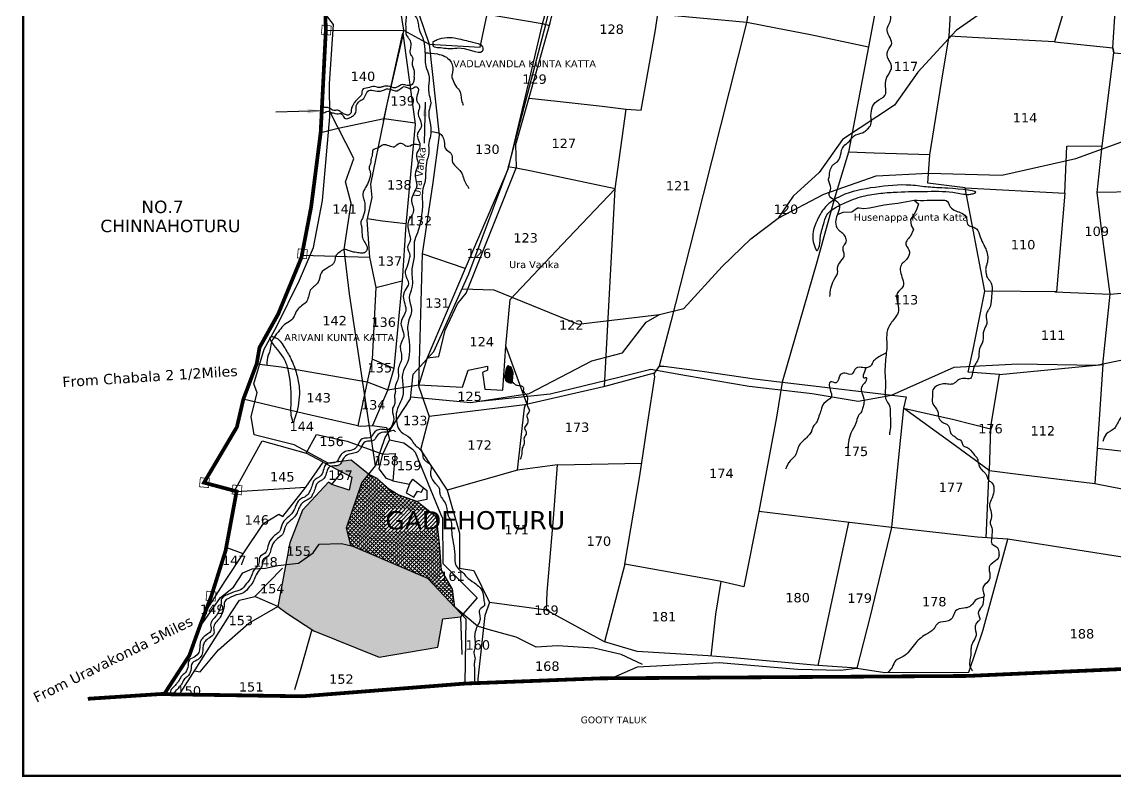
# Model space of a CAD drawing. Header units: inches. Extents: x 747198 to 751809, y 1660124 to 1664868.
# Drawn here: x 747198 to 749530, y 1660124 to 1661734 of the extents above; entities that cross this region are included whole.
import ezdxf
from ezdxf.enums import TextEntityAlignment as Align

# ---------------------------------------------------------------- set-up
doc = ezdxf.new("R2010")
doc.units = ezdxf.units.IN
doc.header["$LTSCALE"] = 15
doc.header["$MEASUREMENT"] = 0
doc.linetypes.add('ACAD_ISO02W100', pattern=[15, 12, -3])
for name, color, linetype in [('DIMENSION', 7, 'Continuous'), ('PLOT', 7, 'Continuous'), ('ROADS', 6, 'Continuous'), ('STRUCTURE', 5, 'Continuous'), ('TANKS-STREAM', 4, 'Continuous'), ('VILLAGE', 30, 'Continuous'), ('VILLAGE BOUNDRY', 5, 'Continuous'), ('VILLAGE STONES', 240, 'Continuous')]:
    doc.layers.add(name, color=color, linetype=linetype)
doc.styles.get("Standard").update_dxf_attribs({"font": 'verdana_0.ttf'})
doc.dimstyles.get("Standard").update_dxf_attribs({"dimtxt": 0.18, "dimasz": 0.18, "dimexe": 0.18, "dimexo": 0.0625, "dimgap": 0.09, "dimtad": 0, "dimtih": 1, "dimtoh": 1, "dimdec": 4, "dimzin": 0, "dimdsep": 46, "dimtxsty": 'Standard', "dimcen": 0.09, "dimadec": 0, "dimazin": 0, "dimtfac": 1, "dimtdec": 4, "dimtofl": 0, "dimtmove": 0, "dimatfit": 3, "dimfxl": 0, "dimtolj": 1, "dimtzin": 0, "dimarcsym": 0})

msp = doc.modelspace()

# ---------------------------------------------------------------- hatches: boundary and pattern name
at = {"layer": 'TANKS-STREAM'}
h = msp.add_hatch(dxfattribs=at)
h.set_pattern_fill('ANSI31', color=256, scale=2, style=0)
h.set_pattern_definition([(45, (0, 0), (-0.176776695297, 0.176776695297), [])])
h.paths.add_polyline_path([(748245, 1660987.5), (748241, 1660998.5), (748234.5, 1661001.5), (748232, 1660995.5), (748228.5, 1660976), (748230, 1660970), (748233, 1660966.5), (748237, 1660964.5), (748243, 1660964), (748244.5, 1660975)])
at = {"layer": 'VILLAGE', "linetype": 'Continuous'}
h = msp.add_hatch(dxfattribs=at)
h.set_pattern_fill('SACNCR', color=256, scale=64.0192357, angle=1.53031993, style=0)
edge = h.paths.add_edge_path()
edge.add_line((747923.2, 1660751.4), (747937.7, 1660769.6))
edge.add_line((747937.7, 1660769.6), (747900.5, 1660799.8))
edge.add_line((747900.5, 1660799.8), (747880.3, 1660797))
edge.add_spline(control_points=[(747880.3, 1660797), (747879, 1660794.1), (747875, 1660785.9), (747863.1, 1660787.9), (747857.5, 1660786.7)], knot_values=[1043.791677, 1043.791677, 1043.791677, 1043.791677, 1053.099124, 1070.799088, 1070.799088, 1070.799088, 1070.799088], degree=3, periodic=0)
edge.add_line((747857.5, 1660786.7), (747902.1, 1660763.2))
edge.add_line((747902.1, 1660763.2), (747895.8, 1660735.8))
edge.add_line((747895.8, 1660735.8), (747859.1, 1660747.5))
edge.add_line((747859.1, 1660747.5), (747852, 1660752.6))
edge.add_line((747852, 1660752.6), (747796.3, 1660693.4))
edge.add_line((747796.3, 1660693.4), (747769.7, 1660623.2))
edge.add_line((747769.7, 1660623.2), (747760.9, 1660577))
edge.add_line((747760.9, 1660577), (747775.2, 1660578.4))
edge.add_line((747775.2, 1660578.4), (747787.7, 1660580.2))
edge.add_line((747787.7, 1660580.2), (747819.4, 1660602.1))
edge.add_line((747819.4, 1660602.1), (747831.9, 1660620.4))
edge.add_line((747831.9, 1660620.4), (747880, 1660621.9))
edge.add_line((747880, 1660621.9), (747903.9, 1660616.2))
edge.add_line((747903.9, 1660616.2), (747900, 1660617.9))
edge.add_line((747900, 1660617.9), (747890.3, 1660655.2))
edge.add_line((747890.3, 1660655.2), (747923.2, 1660751.4))
h.paths.add_polyline_path([(747963.1, 1660641.1), (748368.4, 1660641.1), (748368.4, 1660702), (747963.1, 1660702)], flags=9)
h.paths.add_polyline_path([(747846.1, 1660752.2), (747908.9, 1660752.2), (747908.9, 1660782.9), (747846.1, 1660782.9)], flags=25)
h.paths.add_polyline_path([(747757.1, 1660590.2), (747819.9, 1660590.2), (747819.9, 1660620.9), (747757.1, 1660620.9)], flags=9)
h = msp.add_hatch(dxfattribs=at)
h.set_pattern_fill('SACNCR', color=256, scale=64.0192357, angle=1.53031993, style=0)
h.paths.add_polyline_path([(747982.1, 1660737), (747955.9, 1660760.8), (747937.7, 1660769.6), (747923.2, 1660751.4), (747890.3, 1660655.2), (747900, 1660617.9), (748064.2, 1660547.2), (748121.7, 1660486.2), (748116.3, 1660524.5), (748093, 1660565.2), (748089.1, 1660621.1), (748082.1, 1660678.2), (748040.7, 1660711.4), (748000.9, 1660725.7)])
h.paths.add_polyline_path([(747963.1, 1660641.1), (748368.4, 1660641.1), (748368.4, 1660702), (747963.1, 1660702)], flags=9)
h.paths.add_polyline_path([(748085.1, 1660536.6), (748147.9, 1660536.6), (748147.9, 1660567.8), (748085.1, 1660567.8)], flags=9)
h = msp.add_hatch(dxfattribs=at)
h.set_pattern_fill('SACNCR', color=256, scale=64.0192357, angle=1.53031993, style=0)
h.paths.add_polyline_path([(747903.9, 1660616.2), (747880, 1660621.9), (747831.9, 1660620.4), (747819.4, 1660602.1), (747787.7, 1660580.2), (747775.2, 1660578.4), (747760.9, 1660577), (747743.9, 1660488), (747763, 1660473.3), (747820.8, 1660435.5), (747960.4, 1660379.5), (748085.6, 1660401.2), (748095.8, 1660461.1), (748133.4, 1660465.6), (748137.1, 1660469.8), (748064.2, 1660547.2)])
h.paths.add_polyline_path([(747963.1, 1660641.1), (748368.4, 1660641.1), (748368.4, 1660702), (747963.1, 1660702)], flags=9)
h.paths.add_polyline_path([(747700.6, 1660510.2), (747763.4, 1660510.2), (747763.4, 1660540.9), (747700.6, 1660540.9)], flags=9)

# ---------------------------------------------------------------- linework, layer by layer
at = {"layer": 'PLOT'}
for points in [[(748062.4, 1661018.2), (748087.7, 1661020.9), (748100.8, 1661076.8), (748127.4, 1661133.2), (748145.6, 1661155.6), (748206.7, 1661308.8), (748253, 1661424.8), (748251.9, 1661472.7), (748280.3, 1661573.4), (748325.2, 1661732.3), (748358.3, 1661869.6), (748368.9, 1662047.7), (748415.9, 1662158.7), (748453.6, 1662279.6), (748505.1, 1662442.1), (748603.2, 1662576.1), (748686, 1662690.5)], [(748136.1, 1662609.2), (748129.9, 1662541.9), (748126.5, 1662491), (748115.6, 1662472.3), (748082.6, 1662413.9), (748069.2, 1662315.5), (748067.8, 1662303.8), (748066.7, 1662295.4), (748086.1, 1662243.8), (748105.7, 1662124.1), (748115.7, 1662037.3), (748095.6, 1661932.2), (748065.9, 1661914.8), (748025.3, 1661914.8), (747988.7, 1661863.4), (748011.9, 1661716.8), (748009.7, 1661703.2), (747976.8, 1661558.9), (747969.6, 1661523.6)], [(748460, 1662351.1), (748429.7, 1662255.8), (748387, 1662134.1), (748349.8, 1662033), (748345.3, 1661866.8), (748307, 1661726.9), (748277.8, 1661602.5), (748234.9, 1661419.3), (748143.5, 1661208.6), (748062.4, 1661018.2), (748044, 1660958.6)], [(750229.1, 1662199.5), (750208, 1662044), (750196.2, 1661950.7), (750164.3, 1661702.2), (750126, 1661494.4), (750096.5, 1661315.3), (750004.3, 1661326.5), (749852.8, 1661384), (749741.6, 1661374.7), (749492.1, 1661370.7), (749502.3, 1661470), (749527.4, 1661668.2), (749525.5, 1661679.3), (749531.1, 1661767.8), (749545.1, 1661945.4)], [(748804.2, 1662106.3), (748788, 1662005.7), (748778, 1661943.4), (748760.2, 1661832.7), (748744.1, 1661732.5), (748632.8, 1661293), (748582.6, 1661094.7), (748557.2, 1661000.3), (748546.8, 1660985.1), (748439, 1660956), (748270.6, 1660917.5), (748066.8, 1660893.2)], [(749264.3, 1660866.9), (749283.9, 1660982.3), (749216.7, 1660987.1), (749227.6, 1661035.6), (749252.6, 1661160.1), (749210.2, 1661380.6), (749130.8, 1661390.7), (749135.1, 1661451.1), (749163.5, 1661627.5), (749175.9, 1661703.8), (749182.9, 1661812.4), (749194, 1661876.9), (749214.4, 1661970.2), (749372.5, 1661960.1), (749459.8, 1661963.3), (749517.7, 1661961.5), (749545.1, 1661945.4)], [(749459.7, 1661963.3), (749452.4, 1661863.9), (749400.8, 1661692.1), (749238.7, 1661700.2), (749175.9, 1661703.8)], [(749400.8, 1661692.1), (749525.5, 1661679.3), (749527.4, 1661668.2), (749645.7, 1661658.2), (749767.7, 1661650.1), (749786.9, 1661648.8), (749788.2, 1661719.8), (749796.9, 1661946.1)], [(748275.6, 1660918.7), (748230.7, 1661042.9), (748239.3, 1661142.5), (748300.9, 1661207.3), (748364.4, 1661274.1), (748463.3, 1661378.4), (748487.1, 1661548.4), (748519.2, 1661545.8), (748548.7, 1661713.1), (748554.5, 1661750.7), (748569.6, 1661848.9), (748358.3, 1661869.6)], [(748033.3, 1661785.9), (748066.5, 1661686.9), (748088.2, 1661493.1), (748074.9, 1661392.1), (748051.6, 1661239.7), (748044, 1660958.6), (748066.8, 1660893.2), (748048, 1660821.9), (748105.4, 1660735.5), (748131.7, 1660644.4), (748131.7, 1660569.6), (748161.8, 1660564.8), (748195.8, 1660496.1), (748185.4, 1660468.5), (748170.8, 1660333.6), (748169.6, 1660322.2)], [(747846.3, 1661716.1), (748011.9, 1661716.8), (748066.5, 1661686.9), (748175.5, 1661680.2), (748190.2, 1661750.5), (748308.1, 1661730.7), (748323.6, 1661726.4)], [(748551.6, 1661751.4), (748636.7, 1661743.5), (748744.3, 1661734.1), (748806.7, 1661721.9), (748880.1, 1661707.5), (749004.4, 1661681.5)], [(747969.6, 1661523.6), (748010.8, 1661710), (748036.8, 1661516.5), (748016.9, 1661301.6), (748009, 1661182.5), (747991.5, 1660995.2), (747978, 1660948.4), (747945.7, 1660874), (747976, 1660869.1), (747982.3, 1660843.4), (748012.7, 1660836.7), (748030.9, 1660822.9), (748036.8, 1660816.6), (748091, 1660685.1), (748095.4, 1660676.2), (748095.7, 1660579.4), (748169.3, 1660506.2), (748133.4, 1660465.6), (748136.6, 1660385.3)], [(749492.3, 1660825.4), (749672.2, 1660804.6), (749951.9, 1660773.2), (749980.7, 1660886.7), (750087.8, 1660950.5), (750093.7, 1661203.4), (750096.5, 1661315.3), (750240.6, 1661332.8), (750263.5, 1661513), (750289.2, 1661729)], [(749519.5, 1661154), (749721.1, 1661172.5), (749810.7, 1661180), (749825.7, 1661265.7), (749850.2, 1661383.8), (749882.5, 1661486.9), (749890, 1661515.9), (749897.4, 1661603.6), (749898.8, 1661649.2)], [(748279.9, 1661571.7), (748340.1, 1661565.2), (748435.7, 1661554.8), (748487.1, 1661548.4)], [(747835.3, 1661498.4), (747872.7, 1661507.7), (747970.7, 1661528.6), (748036.4, 1661519)], [(747969.6, 1661523.6), (747941.5, 1661388.4), (747944.3, 1661360.2), (747933.6, 1661311.7), (747939.5, 1661232.7), (747953.2, 1661167.9), (747945, 1661015.2), (747934.2, 1660966.5), (747914.6, 1660872.6), (747920.5, 1660871.9), (747945.7, 1660874)], [(749135.1, 1661451.1), (749015.9, 1661454.3), (748961.3, 1661456.7)], [(749210.2, 1661380.6), (749422.9, 1661369.4), (749427.2, 1661469.3), (749502.3, 1661470)], [(748441.1, 1660956.6), (748452.9, 1661180.9), (748463.3, 1661378.4), (748285.1, 1661416.3), (748252.1, 1661422.6), (748234.4, 1661425.6)], [(749422.9, 1661369.4), (749405, 1661158.6), (749252.6, 1661160.1)], [(749401.7, 1661158.7), (749519.5, 1661154), (749501.4, 1661293.4), (749492.1, 1661370.7)], [(748017.1, 1661304), (747967.4, 1661309.4), (747934.2, 1661314.2)], [(747795.2, 1661236.9), (747939.5, 1661232.7)], [(748143.5, 1661208.6), (748051.6, 1661239.7)], [(747953.2, 1661167.9), (748009, 1661182.5)], [(749504.4, 1661003.9), (749519.5, 1661154)], [(747698.8, 1661005.4), (747751.1, 1660999.1), (747934.2, 1660966.5), (747978.3, 1660949.7), (748044.1, 1660960.3), (748137.6, 1660955.5), (748150.1, 1660991.8), (748191, 1661000.5), (748191, 1660991.8), (748180.3, 1660986.6), (748185.3, 1660951.1), (748224.3, 1660948.7), (748230.7, 1661042.9)], [(747991.5, 1660995.2), (747945, 1661015.2)], [(748557.2, 1661000.3), (748567.8, 1661000.3), (748649.2, 1660989.4), (748761, 1660972.9), (748819.7, 1660966.1), (748923, 1660954), (748995.2, 1660945.6), (749084.4, 1660934.6), (749079, 1660910.6), (749069.4, 1660820.1), (749053.1, 1660656.2), (748957.7, 1660667.4), (748770.2, 1660690.4)], [(749283.9, 1660982.3), (749504.4, 1661003.9), (749487.1, 1660749.8)], [(747914.6, 1660872.6), (747798.9, 1660898.9), (747670.3, 1660929.6)], [(748255.3, 1660778.5), (748270.5, 1660911.6), (748272.2, 1660917.9)], [(749254.9, 1660634.1), (749261.9, 1660777.4), (749189.5, 1660830.2), (749079, 1660910.6), (749186.2, 1660886.5), (749264.3, 1660866.9), (749261.9, 1660777.4), (749328.9, 1660769.2), (749487.1, 1660749.8), (749639.9, 1660720.3), (749820.3, 1660689.9), (749792.4, 1660570.1), (749701.2, 1660565.6), (749600, 1660584.3), (749301.7, 1660631)], [(747651.1, 1660734.5), (747710.2, 1660840.9), (747804.6, 1660814.5), (747826.2, 1660854.6), (747891.5, 1660840.5), (747967.7, 1660812.8), (747982.3, 1660843.4)], [(747656, 1660733.2), (747804, 1660742.5), (747840.8, 1660795.4), (747804.6, 1660814.5)], [(747967.7, 1660812.8), (747994.4, 1660813.8), (747989.4, 1660755.9), (747975.7, 1660760.9), (747960.1, 1660781.3), (747967.7, 1660812.8)], [(747840.8, 1660795.4), (747902.1, 1660763.2), (747895.8, 1660735.8), (747859.1, 1660747.5), (747880.6, 1660774.5)], [(748317, 1660479.9), (748318.4, 1660518.5), (748332.1, 1660675.6), (748340.8, 1660790), (748255.3, 1660778.5), (748105.4, 1660735.5)], [(748340.8, 1660790), (748520.2, 1660793.1)], [(747859.1, 1660747.5), (747852, 1660752.6), (747796.3, 1660693.4), (747769.7, 1660623.2), (747743.9, 1660488), (747694.6, 1660509.3), (747754.2, 1660569.2)], [(747989.4, 1660755.9), (748024.8, 1660748.8), (748032.1, 1660759.5), (748061.7, 1660735.2), (748061.6, 1660715.7), (748040.7, 1660711.4)], [(747588.7, 1660475.1), (747632.5, 1660542.9), (747669.8, 1660599.9), (747713.3, 1660664.8), (747746.1, 1660684.7), (747754.4, 1660679.9), (747804, 1660742.5)], [(748024.8, 1660748.8), (748018, 1660730.4), (748033.8, 1660721), (748041.7, 1660733.9), (748050.5, 1660731.3), (748054.8, 1660740.8)], [(748961.7, 1660666.9), (748895.7, 1660362.2), (748715.3, 1660378.3), (748662.2, 1660382.2), (748510.9, 1660391.5), (748441.2, 1660412.3), (748317, 1660479.9), (748195.8, 1660496.1)], [(749053.1, 1660656.2), (749007.8, 1660467.4), (748978.9, 1660356), (748895.7, 1660362.2)], [(748978.9, 1660356), (749038.7, 1660347.3), (749218.1, 1660348), (749248.1, 1660435.8), (749301.7, 1660631), (749236.2, 1660635.3), (749053.1, 1660656.2)], [(747669.8, 1660599.9), (747633.6, 1660613.2)], [(748484.4, 1660577.8), (748441.2, 1660412.3)], [(748688.9, 1660541.3), (748677.7, 1660471.3), (748667.9, 1660381.8)], [(747536, 1660303.8), (747567.6, 1660352.8), (747644.4, 1660474.4), (747661.8, 1660500.9), (747694.6, 1660509.3)], [(747566, 1660350.4), (747578.2, 1660348.3), (747617.6, 1660395.5), (747682, 1660452.2), (747743.9, 1660488), (747763, 1660473.3), (747820.8, 1660435.5), (747960.4, 1660379.5), (748085.6, 1660401.2), (748095.8, 1660461.1), (748133.4, 1660465.6)], [(747816.4, 1660438.4), (747793.3, 1660355.8), (747779.7, 1660310.3)]]:
    msp.add_lwpolyline(points, dxfattribs=at)
at = {"layer": 'PLOT', "color": 0}
msp.add_lwpolyline([(748983.2, 1662040.3), (749050.9, 1661987), (749041.1, 1661905.3), (749031.8, 1661828.9), (749004.4, 1661681.5), (748961.3, 1661456.7), (748932.6, 1661360.3), (748893.9, 1661221.9), (748819.7, 1660966.1), (748807.6, 1660891.7), (748770.2, 1660690.4), (748737.8, 1660529.4), (748685.9, 1660542), (748484.4, 1660577.8), (748516.2, 1660766.5), (748533.5, 1660880.9), (748548.3, 1660977.1), (748546.8, 1660985.1)], dxfattribs=at)
at = {"layer": 'ROADS'}
for points in [[(750324.6, 1662801.4), (750283.2, 1662758.1), (750238.5, 1662712.6), (750178.9, 1662641.1), (750149.8, 1662597.7), (750125.2, 1662571.2), (750054.9, 1662518.3), (750030.4, 1662488.4), (750018.9, 1662472.9), (749980.5, 1662438), (749929, 1662406), (749914.3, 1662357.9), (749868.5, 1662276.9), (749785.4, 1662172.8), (749742.1, 1662142.6), (749589, 1662016.4), (749395.1, 1661859.1), (749191.1, 1661715.8), (749109.4, 1661627.4), (749059.5, 1661556.6), (748948.6, 1661483.4), (748898.6, 1661413.3), (748843.3, 1661362.8), (748811.2, 1661315.6)], [(748143.8, 1660323.4), (748145.8, 1660460.6), (748064.2, 1660547.2), (747900, 1660617.9), (747890.3, 1660655.2), (747923.2, 1660751.4), (747952.2, 1660787.8), (747972.9, 1660848.1), (748026.9, 1660930.3), (748032.4, 1660983.3), (748076.7, 1661031.2), (748151.4, 1661197.2), (748234.9, 1661419.3), (748315.8, 1661728.6), (748350, 1661866.6), (748359.8, 1662018.9), (748381.3, 1662101.5), (748410.3, 1662172.2), (748447.8, 1662292.5), (748497.5, 1662446.6), (748522.2, 1662486.9), (748638.1, 1662646.5)], [(748521.7, 1660363.8), (748476.5, 1660385.4), (748418.1, 1660398.7), (748340.8, 1660403.7), (748294.8, 1660401.2), (748252.6, 1660422.1), (748192.7, 1660438.4), (748169.6, 1660446), (748121.7, 1660486.2), (748116.3, 1660524.5), (748093, 1660565.2), (748089.1, 1660621.1), (748082.1, 1660678.2), (748040.7, 1660711.4), (748000.9, 1660725.7), (747982.1, 1660737), (747955.9, 1660760.8), (747937.7, 1660769.6), (747900.5, 1660799.8), (747851.5, 1660793), (747778.4, 1660832.7), (747693.3, 1660854), (747686.8, 1660893), (747699.7, 1660943.2), (747692.8, 1660962.5), (747714.5, 1661036.2), (747741.3, 1661083.9), (747789.8, 1661183.8), (747820.1, 1661253.3), (747839.4, 1661353.2), (747854.7, 1661532.2), (747854.2, 1661602.4), (747862.7, 1661728.5), (747845.3, 1661750.6)], [(747952.2, 1660787.8), (747929, 1660941.9), (747897, 1661154.5), (747885.2, 1661248.7), (747900.3, 1661347.7), (747888, 1661393.5), (747905.9, 1661442.7), (747854.7, 1661543.1)], [(748027.4, 1660935), (748155.7, 1660922.7), (748280.1, 1660942.1), (748413.8, 1661011.3), (748479.6, 1661028.4), (748530.1, 1661094.2), (748558.1, 1661110.4), (748609.9, 1661123.5), (748692.1, 1661213), (748753, 1661271.5), (748811.2, 1661315.6), (748908.8, 1661366.8), (749020.6, 1661406), (749132.3, 1661411.7), (749288.7, 1661407.8), (749446.5, 1661442.9), (749558.2, 1661483.4)], [(748136.9, 1661165), (748204.8, 1661162.9), (748384.4, 1661089.9), (748558.1, 1661110.4)], [(748167.7, 1660924.6), (748324.8, 1660941.1), (748471.7, 1660976.9), (748539.8, 1660993.5), (748615.9, 1660980.4), (748749.4, 1660957.3), (748884.1, 1660941.6), (748982, 1660925.8), (749053.5, 1660938.4), (749186.9, 1660998.1), (749322.6, 1661005.1), (749490.7, 1661002.5), (749597.2, 1661024.4), (749695.2, 1661034.7), (749782.1, 1661034), (749844.7, 1661045.9), (750013.7, 1661100.3), (750123.4, 1661093.5), (750194.4, 1661103.8), (750261.8, 1661113.6), (750440.7, 1661103.6), (750551.8, 1661098.8), (750634, 1661121.3)], [(747576.5, 1660443), (747593.7, 1660467.3), (747621.8, 1660507.2), (747649.2, 1660529.2), (747669.3, 1660559.8), (747689.5, 1660567.7), (747717.8, 1660569.2), (747744, 1660575.3), (747775.2, 1660578.4), (747787.7, 1660580.2), (747819.4, 1660602.1), (747831.9, 1660620.4), (747880, 1660621.9), (747903.9, 1660616.2)], [(748455.6, 1660334.7), (748511.6, 1660359.3), (748685.4, 1660368.2), (748853.4, 1660354.3), (748944.6, 1660351.8), (748978.9, 1660356)]]:
    msp.add_lwpolyline(points, dxfattribs=at)
at = {"layer": 'STRUCTURE', "color": 5, "const_width": 5.06}
msp.add_lwpolyline([(747200.3, 1664314.6), (751806.4, 1664314.6), (751806.4, 1660126.4), (747200.3, 1660126.4)], close=True, dxfattribs=at)
at = {"layer": 'TANKS-STREAM'}
for points in [[(748938.2, 1661323.4), (748950.4, 1661328.8), (748968.2, 1661329.4), (748980.4, 1661337.5), (748984.1, 1661337.5), (748994.2, 1661336.2), (749006.4, 1661337.5), (749037.7, 1661344.3), (749053.6, 1661346.6), (749066.8, 1661348), (749086, 1661351.4), (749101.2, 1661354), (749110.6, 1661346.3), (749106.6, 1661333.5), (749101.2, 1661324.4), (749093.4, 1661312.9), (749095.1, 1661300.5), (749100.2, 1661291.7), (749093.4, 1661277.6)], [(748228.5, 1660976), (748232, 1660995.5), (748234.5, 1661001.5), (748241, 1660998.5), (748245, 1660987.5), (748244.5, 1660975), (748243, 1660964), (748237, 1660964.5), (748233, 1660966.5), (748230, 1660970), (748228.5, 1660976)]]:
    msp.add_lwpolyline(points, dxfattribs=at)
for points in [[(748921.5, 1661148.7), (748930.3, 1661183.8), (748938.5, 1661202.3), (748937.8, 1661209.1), (748952.3, 1661238.4), (748950.1, 1661246.6), (748951.4, 1661257.2), (748956.6, 1661265.4), (748956.6, 1661270.8), (748951.9, 1661280.3), (748945.8, 1661285.9), (748942.1, 1661288.7), (748937.4, 1661294.5), (748934.9, 1661311.6), (748939.4, 1661326.6), (748942.8, 1661342.6), (748931, 1661354.7), (748920.2, 1661365), (748924, 1661379.9), (748919, 1661396.6), (748920.6, 1661405.9), (748922, 1661417.7), (748927.6, 1661428.5), (748932.9, 1661433), (748939, 1661437.6), (748944.4, 1661450), (748951.2, 1661469.4), (748963, 1661479.6), (748974.1, 1661492), (748984.5, 1661495.9), (748997.4, 1661501.5), (749001.5, 1661505.4), (749009.4, 1661515.8), (749009.6, 1661529.3), (749021.4, 1661564.8), (749039.3, 1661577.3), (749040.7, 1661596.5), (749041.6, 1661611.4), (749051.3, 1661630.4), (749053.4, 1661639.4), (749044.5, 1661658.8), (749047.5, 1661676.9), (749053.1, 1661685.1), (749044.1, 1661716.3), (749051.6, 1661740.9), (749045.7, 1661768.5), (749052.7, 1661791.8), (749056.3, 1661801.1), (749055.2, 1661829.8), (749058.1, 1661843.3), (749067, 1661861.9), (749065.2, 1661874.6), (749060, 1661893.3), (749065.9, 1661911.6), (749062.2, 1661922), (749056.8, 1661937.8), (749057, 1661944.6), (749064.3, 1661951.8), (749062.5, 1661969.7), (749046.6, 1661983.5), (749037.5, 1662003.1), (749035.3, 1662015.1), (749025.3, 1662028.2), (749021.2, 1662034.3), (749011.5, 1662042), (748990.2, 1662056.1), (748974.8, 1662063.5), (748963, 1662067.8), (748935.3, 1662082.5), (748932.8, 1662097), (748939.8, 1662100.4), (748944.4, 1662102.9), (748946.6, 1662106.7), (748950.7, 1662112.4), (748953.2, 1662116), (748960.4, 1662118.2), (748968.8, 1662118), (748977.2, 1662123.2), (748983.5, 1662130.2), (748984, 1662137.2), (748978.8, 1662148.1), (748967.7, 1662169.5), (748960.7, 1662178.3), (748954.3, 1662184.7), (748949.6, 1662190.5), (748945.7, 1662203.9), (748941.4, 1662211.6), (748935.3, 1662217.9), (748918.3, 1662218.6), (748908.6, 1662221.7), (748897.2, 1662226.5), (748903.8, 1662238.7), (748905.2, 1662242.7), (748902.5, 1662252.7), (748897.2, 1662263.1), (748893.2, 1662268.3), (748888.4, 1662276), (748883.7, 1662285), (748878.7, 1662289.8), (748868, 1662302), (748866.7, 1662318.5), (748862.8, 1662349.4), (748859.6, 1662369.2), (748850.8, 1662381.3), (748847.4, 1662400.8), (748839.7, 1662433.6), (748839.7, 1662455), (748836.1, 1662470.9), (748828.6, 1662477.4), (748825.4, 1662491.7), (748820.7, 1662514.4), (748810.9, 1662532.3), (748794.2, 1662543.2), (748773.8, 1662553.3), (748773.2, 1662573.9), (748784.2, 1662588.5), (748789.2, 1662608), (748791.2, 1662624.5), (748790.3, 1662644), (748784.7, 1662651), (748768.3, 1662682.2), (748753.4, 1662701.6), (748728.5, 1662703), (748706.5, 1662693.3), (748671.5, 1662719.1), (748656.8, 1662744.2), (748650.6, 1662754.6), (748642.9, 1662773.9), (748636.8, 1662789), (748613.5, 1662832.9), (748588.8, 1662844.8), (748560, 1662853.9), (748544.3, 1662856.9), (748495.6, 1662867.5), (748469.6, 1662879.1), (748451.5, 1662898.7), (748436.4, 1662911.7), (748430, 1662941), (748420.5, 1662961.5), (748424.6, 1662984.3), (748428.7, 1663012.2), (748433.7, 1663023.6), (748435.5, 1663034.1), (748433.7, 1663048.2), (748430.5, 1663069.1), (748430.5, 1663087.8), (748414.1, 1663091.9), (748405, 1663096.5), (748398.1, 1663098.7), (748388.1, 1663105.6), (748380.8, 1663115.1), (748364.4, 1663124.2), (748348.3, 1663130.8), (748336, 1663141.8), (748330.1, 1663158.6), (748312.3, 1663175), (748300.9, 1663184.6), (748290.4, 1663209.6), (748283.6, 1663220.5), (748278.1, 1663251.3), (748272.2, 1663275.4), (748271.3, 1663290.9), (748265.8, 1663301.8), (748262.2, 1663306.8), (748257.2, 1663319.1), (748252.2, 1663335.5), (748244.9, 1663342.8), (748235.7, 1663363.7), (748244.9, 1663388.1), (748244.4, 1663400.9), (748237.1, 1663413.6), (748232.1, 1663436.8), (748228.9, 1663451), (748218.9, 1663462.3), (748209.8, 1663484.6), (748202, 1663503.3), (748172.4, 1663521.1), (748148.1, 1663558.8), (748144.6, 1663581.9), (748146.2, 1663593), (748146.2, 1663600.7), (748137.1, 1663613.4), (748129.8, 1663623.9), (748122.5, 1663630.3), (748116.6, 1663632.6), (748109.8, 1663638.9), (748106.1, 1663641.2), (748095.2, 1663641.2), (748090.2, 1663643), (748086.5, 1663644.4), (748078.3, 1663643), (748069.8, 1663640.6)], [(748269.6, 1662887.6), (748265.6, 1662884.3), (748253.6, 1662883), (748247.1, 1662879.2), (748229.6, 1662873.6), (748209.3, 1662846.9), (748208.7, 1662840.6), (748205.8, 1662826.9), (748210.4, 1662807.4), (748220.8, 1662796.7), (748226.8, 1662776.6), (748244.3, 1662765.7), (748257.5, 1662755.1), (748265.5, 1662743.1), (748264.1, 1662733.2), (748257.5, 1662722.6), (748255.6, 1662710.9), (748247.6, 1662686.9), (748239.6, 1662678.5), (748230.4, 1662663.5), (748225.3, 1662656.7), (748197.9, 1662637), (748185.1, 1662600.5), (748190.6, 1662581.2), (748173.4, 1662552.4), (748177.1, 1662534.1), (748169.7, 1662512), (748159.5, 1662498.2), (748159.9, 1662483.6), (748162.2, 1662472.8), (748152.9, 1662465.7), (748143.4, 1662454), (748133.6, 1662435.8), (748133.6, 1662424.5), (748125.9, 1662407.4), (748117.1, 1662393.9), (748113.5, 1662380.8), (748113.5, 1662364.7), (748109.1, 1662350.1), (748112, 1662334.1), (748114.9, 1662321.7), (748114.9, 1662300.1), (748113.1, 1662281.6), (748114.9, 1662274.3), (748118.9, 1662258.3), (748119.3, 1662246.6), (748120, 1662234.5), (748117.8, 1662228.7), (748120.4, 1662208.3), (748121.1, 1662202.4), (748120, 1662192.2), (748120, 1662187.1), (748126.6, 1662157.7), (748126.6, 1662147.5), (748126.6, 1662139.8), (748128.1, 1662130.7), (748129.2, 1662116.4), (748129.5, 1662107.7), (748129.5, 1662096.7), (748127, 1662086.2), (748130.6, 1662062.5), (748131.7, 1662055.2), (748132.8, 1662048.6), (748131.7, 1662039.1), (748135, 1662013), (748137.2, 1662005.7), (748135.4, 1661994.7), (748134.7, 1661987.1), (748135.8, 1661974.3), (748133.2, 1661950.6), (748128.5, 1661947.3), (748127, 1661932.7), (748121.5, 1661919.6), (748111.2, 1661912.4), (748090.4, 1661908.7), (748074.7, 1661902.5), (748060.2, 1661890.2), (748041.4, 1661886.5), (748028.3, 1661876.6), (748019.9, 1661864.2), (748017.7, 1661853.7), (748021.7, 1661826.5), (748018.1, 1661807.5), (748025, 1661790), (748025.7, 1661784.9), (748024.3, 1661764.8), (748039.6, 1661743.3), (748045.5, 1661718.5), (748053.1, 1661700), (748057.2, 1661675.6), (748058.6, 1661656.3), (748059.4, 1661639.8), (748066.3, 1661620.6), (748066.3, 1661604.6), (748065.2, 1661591.1), (748067, 1661578), (748070, 1661561.5), (748066.3, 1661543.7), (748069.6, 1661514.5), (748069.6, 1661491.1), (748065.9, 1661475.9), (748065.9, 1661455.5), (748060.8, 1661432.9), (748057.2, 1661391.7), (748054.6, 1661383), (748052, 1661364.7), (748052.4, 1661346.9), (748049.5, 1661314.8), (748043.6, 1661289.6), (748035.9, 1661269.3), (748034.5, 1661232.4), (748029.7, 1661204), (748030.1, 1661167.8), (748024.3, 1661146.3), (748029, 1661120.6), (748021.7, 1661091.7), (748023.5, 1661058.5), (748019.5, 1661006.4), (748010.3, 1660985.3), (748011.2, 1660955), (748008.1, 1660928.7), (747999, 1660909.8), (747996.5, 1660887.5), (748007.1, 1660859.9), (748025.7, 1660847.5), (748028.6, 1660843.5), (748035.2, 1660833.7), (748043.6, 1660826.4), (748052.2, 1660815.6), (748054.2, 1660803.8), (748071.3, 1660786.8), (748069.6, 1660775.9), (748070.3, 1660766), (748079.8, 1660750.3), (748084.5, 1660745.2), (748087.8, 1660740.1), (748089.3, 1660729.9), (748090.7, 1660724.4), (748097, 1660714.6), (748103.2, 1660702.2), (748107.6, 1660680.7), (748113.1, 1660670.5), (748114.2, 1660658.1), (748115.3, 1660641.6), (748121.8, 1660592.4), (748122.9, 1660577.4), (748143, 1660555.2), (748145.9, 1660551.5), (748163.5, 1660538), (748174.8, 1660528.2), (748182.3, 1660513), (748183.6, 1660500.2), (748184.7, 1660489.9), (748174.8, 1660481.5), (748174.8, 1660467.7), (748175.2, 1660458.6), (748170.1, 1660446.9), (748163.9, 1660420.1), (748164.6, 1660413.1), (748164.6, 1660405.8), (748163.9, 1660398.9), (748162.4, 1660388), (748164.6, 1660376.3), (748163.2, 1660369), (748163.5, 1660353.3), (748163.5, 1660338), (748164.3, 1660323.4)], [(748062.6, 1662214.9), (748074.5, 1662221.6), (748080.2, 1662229.5), (748088.2, 1662230.9), (748098.2, 1662239.9), (748102.3, 1662237.9), (748099.7, 1662227.8), (748096.4, 1662211.9), (748102.1, 1662202), (748104, 1662188.5), (748100.4, 1662183.4), (748104.3, 1662171.9), (748108.8, 1662163.7), (748109.6, 1662145), (748108.4, 1662141.5), (748111.9, 1662130.9), (748115.3, 1662115.4), (748115.4, 1662107.9), (748114.1, 1662102.6), (748113.8, 1662096.8), (748123.1, 1662078.1), (748121.1, 1662072.5), (748118.2, 1662061.4), (748118.2, 1662056.2), (748122.3, 1662052.6), (748122.3, 1662036.3), (748120.4, 1662027), (748119.1, 1662021.4), (748117.3, 1662016.7), (748115.5, 1661996.7), (748114.1, 1661989.6), (748109.7, 1661980.3), (748105.8, 1661968), (748106.2, 1661961.7), (748107.5, 1661950.2), (748104.5, 1661946.4), (748104, 1661938.5), (748100.9, 1661931.6), (748097.9, 1661926.2), (748092.6, 1661920.4), (748077.5, 1661914.7), (748072.3, 1661910.1), (748065.7, 1661906.9), (748058.6, 1661905.5), (748046, 1661906), (748032.6, 1661907.3), (748023.8, 1661904.7), (748020.1, 1661896.5), (748018.3, 1661887.8), (748008.7, 1661879.7), (747997, 1661870.7), (747995.5, 1661865.5), (747999, 1661843.2), (748004.5, 1661834.3), (748005.8, 1661807.8), (748011.4, 1661801), (748016.5, 1661793), (748015.7, 1661785.7), (748013, 1661776.6), (748010.1, 1661769.4), (748013.6, 1661757.9), (748016.9, 1661750.5), (748016.7, 1661735), (748016.5, 1661728.3), (748017.2, 1661721.8), (748017.3, 1661716), (748017.3, 1661709.3), (748021.1, 1661701.9), (748025.2, 1661696.4), (748027.3, 1661691.4), (748027.2, 1661681.3), (748025.7, 1661670.1), (748028, 1661663.7), (748031.2, 1661658.3), (748030.2, 1661644.6), (748032.8, 1661636.3), (748035, 1661628.5), (748034.4, 1661618.1), (748034.3, 1661610), (748033, 1661606), (748030.2, 1661601), (748025.7, 1661599), (748019.7, 1661598.7), (748009.5, 1661600.5), (748001.1, 1661596.4), (747994.9, 1661593.9), (747979, 1661597.3), (747969.2, 1661596.6), (747962.8, 1661594.6), (747955.6, 1661594.9), (747949.9, 1661596.3), (747935.9, 1661593.6), (747924.3, 1661589.8), (747923, 1661580.5), (747914.8, 1661570.6), (747908, 1661563.1), (747904.6, 1661557), (747900.8, 1661549), (747899.5, 1661539.5), (747893.9, 1661535.4), (747886.4, 1661537.4), (747878.3, 1661542), (747871.1, 1661545.8), (747863.2, 1661545.2), (747853.8, 1661550.3), (747838, 1661551.1)], [(750484.6, 1661711.6), (750486.1, 1661698.3), (750481.3, 1661674.1), (750471.2, 1661660.9), (750469.1, 1661647.5), (750467.4, 1661631.3), (750461.4, 1661622.2), (750448, 1661606.9), (750444.8, 1661593.3), (750444.4, 1661580.1), (750440.7, 1661574.9), (750435.9, 1661569.1), (750426.8, 1661559.6), (750417.5, 1661547.4), (750415.2, 1661527.2), (750403.4, 1661511.3), (750393.9, 1661504.2), (750389.7, 1661487.4), (750387.8, 1661471.8), (750373.9, 1661459.1), (750364.4, 1661438.4), (750359.2, 1661422.5), (750333.5, 1661409.8), (750315.9, 1661400.7), (750305.7, 1661391.4), (750303, 1661379.6), (750289.3, 1661363.1), (750278.7, 1661357.8), (750271.9, 1661344.6), (750271.5, 1661327.4), (750265.7, 1661321), (750257.5, 1661313.7), (750248.7, 1661301.2), (750243.7, 1661287), (750237.3, 1661276.3), (750230.6, 1661266.6), (750217.9, 1661255.8), (750214.2, 1661243.6), (750204.5, 1661234.5), (750196, 1661228.5), (750180, 1661225.8), (750164.9, 1661211.8), (750153.9, 1661209.4), (750149.1, 1661211.1), (750141.7, 1661212.1), (750120.6, 1661200.2), (750109.9, 1661196.1), (750100.6, 1661196.1), (750090, 1661195.1), (750062.4, 1661184.9), (750041.4, 1661171.4), (750037.4, 1661156.2), (750035.4, 1661143.1), (750030.4, 1661134.1), (750025.1, 1661127.3), (750027.4, 1661105.7), (750026.8, 1661090.4), (750022.4, 1661083.3), (750016.4, 1661075), (750007.5, 1661073.4), (749990.7, 1661073.9), (749972.9, 1661064.4), (749964.8, 1661059), (749941.8, 1661056.3), (749920.3, 1661053.2), (749900.5, 1661037.6), (749888.8, 1661040.2), (749873.1, 1661032.8), (749847.9, 1661023.7), (749835.7, 1661026.7), (749812.4, 1661019.5), (749793.4, 1661024.1), (749763.4, 1661015.6), (749753, 1661007.2), (749733.4, 1661000.5), (749716, 1661003.7), (749694.4, 1660988.4), (749682.1, 1660980.4), (749668.6, 1660979.7), (749649.1, 1660976.1), (749631.6, 1660960.2), (749620.5, 1660951), (749611.3, 1660945.5), (749597.3, 1660936.9), (749586.3, 1660928.5), (749579.9, 1660916.1), (749560.1, 1660905), (749543.9, 1660891.9), (749534.5, 1660877.1), (749528.7, 1660867.6), (749511.5, 1660855.1), (749504.4, 1660839.4)], [(748057.9, 1661668.5), (748084.4, 1661666), (748112.2, 1661650.9), (748116.6, 1661640), (748116.9, 1661628.1), (748115.1, 1661618), (748118, 1661609.7), (748125.3, 1661595.1), (748130.3, 1661590), (748136.1, 1661566.6), (748139.4, 1661556.8)], [(747910.8, 1661555), (747918.7, 1661565.7), (747927.3, 1661571.3), (747935.9, 1661586.6), (747963.2, 1661586.9), (747979.5, 1661591.8), (747998.5, 1661587.3), (748013.6, 1661596.3), (748030.7, 1661592.1), (748038.1, 1661596.2), (748043, 1661592.7), (748041.1, 1661578.6), (748040.6, 1661565.5), (748046.5, 1661554.6), (748043.4, 1661541.2), (748047.5, 1661525.3), (748049.4, 1661509.7), (748042.8, 1661498.6), (748041.6, 1661489.7), (748046.8, 1661474.8), (748046.2, 1661465.4), (748039.5, 1661451.6), (748043, 1661434.4), (748042, 1661426.2), (748037.2, 1661409.5), (748039.3, 1661393.5), (748040.3, 1661386.1), (748032.6, 1661366.4), (748029.2, 1661351.8), (748032.6, 1661338.6), (748032, 1661325.9), (748023.9, 1661313.4), (748023.6, 1661285.7), (748025.8, 1661265.2), (748020.6, 1661253.6), (748025.8, 1661236.7), (748023.3, 1661226.5), (748021.4, 1661217.5), (748015.4, 1661198.2), (748022.6, 1661176.1), (748015.6, 1661162.6), (748011.6, 1661148.9), (748016.7, 1661117.8), (748010.7, 1661104.4), (748006.6, 1661090.2), (748009.1, 1661080.1), (748012.4, 1661062.5), (748006.1, 1661047.9), (748005.5, 1661037.1), (748007.5, 1661025.9), (748007.9, 1661017), (748005.2, 1661006.7), (748000.7, 1660993.9), (748001.4, 1660978.4), (747997.8, 1660966.8), (747994.2, 1660952.2), (747994.7, 1660945.9), (747993.1, 1660938.3), (747993.1, 1660933.4), (747993.5, 1660928.5), (747993.8, 1660922.2), (747991.1, 1660915.2), (747988.8, 1660910.5), (747990.9, 1660891.9), (747987.7, 1660874.2), (747982.3, 1660866.6), (747971.8, 1660864.8), (747963.5, 1660865.5), (747947.5, 1660856.1), (747943.7, 1660849.6), (747923.7, 1660845.3), (747914.6, 1660832.1), (747910.6, 1660825.9), (747899.9, 1660820.6), (747887.7, 1660817.9), (747876.7, 1660808.9), (747868.9, 1660795.9), (747847.8, 1660791.7), (747836.5, 1660768), (747820.1, 1660754.7), (747817.4, 1660746.5), (747812.7, 1660735.2), (747808.5, 1660727.2), (747799.3, 1660720.4), (747790.1, 1660714.8), (747781.9, 1660701.9), (747777.5, 1660691.4), (747767.1, 1660679.7), (747754.6, 1660666.1), (747747.4, 1660647.7), (747741, 1660642), (747726.9, 1660627.4), (747721.7, 1660612.1), (747716.6, 1660601.4), (747704.9, 1660592), (747703.5, 1660580.1), (747700.8, 1660575.2), (747690.9, 1660561.8), (747685.8, 1660548.5), (747677.3, 1660536.9), (747664, 1660523), (747649.2, 1660518.5), (747642.4, 1660515.7), (747624.4, 1660504.9), (747622.4, 1660490.5), (747619.3, 1660480.7), (747612.7, 1660468.6), (747600.4, 1660448.7), (747601.3, 1660436.2), (747594.8, 1660429.4), (747584, 1660421.1), (747578.4, 1660411.9), (747577.7, 1660401.4), (747567.8, 1660381), (747555.4, 1660373.9), (747551.6, 1660357.8), (747544, 1660344.3), (747537.3, 1660337.8), (747532.3, 1660328.4), (747527.4, 1660322.6), (747522.2, 1660316.3), (747515.3, 1660308.7), (747514.6, 1660305.3)], [(747910.8, 1661555), (747918.7, 1661565.7), (747927.3, 1661571.3), (747935.9, 1661586.6), (747963.2, 1661586.9), (747979.5, 1661591.8), (747998.5, 1661587.3), (748013.6, 1661596.3), (748030.7, 1661592.1), (748038.1, 1661596.2), (748043, 1661592.7), (748041.1, 1661578.6), (748040.6, 1661565.5), (748046.5, 1661554.6), (748043.4, 1661541.2), (748047.5, 1661525.3), (748049.4, 1661509.7), (748042.8, 1661498.6), (748041.6, 1661489.7), (748046.8, 1661474.8), (748046.2, 1661465.4), (748039.5, 1661451.6), (748043, 1661434.4), (748042, 1661426.2), (748037.2, 1661409.5), (748039.3, 1661393.5), (748040.3, 1661386.1), (748032.6, 1661366.4), (748029.2, 1661351.8), (748032.6, 1661338.6), (748032, 1661325.9), (748023.9, 1661313.4), (748023.6, 1661285.7), (748025.8, 1661265.2), (748020.6, 1661253.6), (748025.8, 1661236.7), (748023.3, 1661226.5), (748021.4, 1661217.5), (748015.4, 1661198.2), (748022.6, 1661176.1), (748015.6, 1661162.6), (748011.6, 1661148.9), (748016.7, 1661117.8), (748010.7, 1661104.4), (748006.6, 1661090.2), (748009.1, 1661080.1), (748012.4, 1661062.5), (748006.1, 1661047.9), (748005.5, 1661037.1), (748007.5, 1661025.9), (748007.9, 1661017), (748005.2, 1661006.7), (748000.7, 1660993.9), (748001.4, 1660978.4), (747997.8, 1660966.8), (747994.2, 1660952.2), (747994.7, 1660945.9), (747993.1, 1660938.3), (747993.1, 1660933.4), (747993.5, 1660928.5), (747993.8, 1660922.2), (747991.1, 1660915.2), (747988.8, 1660910.5), (747990.9, 1660891.9), (747987.7, 1660874.2), (747982.3, 1660866.6), (747971.8, 1660864.8), (747963.5, 1660865.5), (747947.5, 1660856.1), (747943.7, 1660849.6), (747923.7, 1660845.3), (747914.6, 1660832.1), (747910.6, 1660825.9), (747899.9, 1660820.6), (747887.7, 1660817.9), (747876.7, 1660808.9), (747868.9, 1660795.9), (747847.8, 1660791.7), (747836.5, 1660768), (747820.1, 1660754.7), (747817.4, 1660746.5), (747812.7, 1660735.2), (747808.5, 1660727.2), (747799.3, 1660720.4), (747790.1, 1660714.8), (747781.9, 1660701.9), (747777.5, 1660691.4), (747767.1, 1660679.7), (747754.6, 1660666.1), (747747.4, 1660647.7), (747741, 1660642), (747726.9, 1660627.4), (747721.7, 1660612.1), (747716.6, 1660601.4), (747704.9, 1660592), (747703.5, 1660580.1), (747700.8, 1660575.2), (747690.9, 1660561.8), (747685.8, 1660548.5), (747677.3, 1660536.9), (747664, 1660523), (747649.2, 1660518.5), (747642.4, 1660515.7), (747624.4, 1660504.9), (747622.4, 1660490.5), (747619.3, 1660480.7), (747612.7, 1660468.6), (747600.4, 1660448.7), (747601.3, 1660436.2), (747594.8, 1660429.4), (747584, 1660421.1), (747578.4, 1660411.9), (747577.7, 1660401.4), (747567.8, 1660381), (747555.4, 1660373.9), (747551.6, 1660357.8), (747544, 1660344.3), (747537.3, 1660337.8), (747532.3, 1660328.4), (747527.4, 1660322.6), (747522.2, 1660316.3), (747515.3, 1660308.7), (747514.6, 1660305.3)], [(747839.3, 1661539.9), (747848.7, 1661543.1), (747853.4, 1661543.8), (747857.7, 1661541), (747859.9, 1661540.6), (747864, 1661539.8), (747869.6, 1661538.6), (747880.2, 1661537.8), (747886.4, 1661528.9), (747895.1, 1661528.9), (747901.6, 1661532.4), (747908.5, 1661537.5), (747910.8, 1661555)], [(748070.7, 1661500.6), (748092.5, 1661493.9), (748099.2, 1661474.8), (748100.9, 1661465), (748111.6, 1661455.9), (748115.4, 1661450.3), (748115.9, 1661437.8), (748134.6, 1661414.5), (748139.9, 1661402.1), (748145.1, 1661389.6), (748151.7, 1661379.4)], [(748047.2, 1661471.3), (748032.7, 1661472.6), (748019.6, 1661468.3), (748009.8, 1661474.3), (747997.5, 1661471.8), (747992.2, 1661467.5), (747981.6, 1661469.8), (747968.8, 1661472), (747957.5, 1661465.4), (747946.9, 1661461), (747945.1, 1661449.4), (747943.1, 1661443.6), (747941.6, 1661432.3), (747938.6, 1661425.5), (747940.8, 1661414.4), (747938.1, 1661395.2), (747931.3, 1661381.3), (747925, 1661368), (747926.7, 1661358.5), (747929.2, 1661347.9), (747929.5, 1661333.3), (747924.2, 1661315.3), (747920.9, 1661305.2), (747922.7, 1661297.4), (747922.9, 1661289.6), (747923.9, 1661278.8), (747924.2, 1661274.3), (747930, 1661263.5), (747932.8, 1661257.7), (747934.8, 1661250.9), (747932.3, 1661245.1), (747927.5, 1661241.6), (747917.4, 1661241.6), (747905.6, 1661243.6), (747897, 1661246.1), (747884.9, 1661248.7), (747874.1, 1661242.1), (747867.3, 1661234.8), (747865, 1661223.1), (747849.6, 1661209.7), (747836.3, 1661198.7), (747830.3, 1661179.3), (747813.9, 1661163), (747805.8, 1661139.1), (747787.4, 1661122.6), (747772.3, 1661098), (747758, 1661089.2), (747747.6, 1661076.8), (747735.3, 1661060.9), (747729.5, 1661049.1), (747727, 1661032.7), (747723.2, 1661023.4), (747720.7, 1661002.8)], [(749101.2, 1661354), (749129.4, 1661354), (749144.1, 1661354.4), (749158.7, 1661353.9), (749169.6, 1661353.5), (749178.6, 1661340.3), (749190.4, 1661331.3), (749203.1, 1661326.6), (749213.5, 1661315.3), (749215.3, 1661302.9), (749226.2, 1661297.2), (749234.4, 1661293.1), (749242.5, 1661275.7), (749250, 1661259), (749254.1, 1661250.7), (749257.7, 1661222.2), (749254.1, 1661207.9), (749254.7, 1661200.2), (749255.3, 1661197.3), (749257.7, 1661188.9), (749261.3, 1661184.2), (749265.4, 1661178.8), (749266.6, 1661175.3), (749266.3, 1661146.1), (749261, 1661121.2), (749256.3, 1661114.5), (749255.2, 1661109.3), (749256.3, 1661091), (749249.9, 1661075.7), (749248.4, 1661058.2), (749246.4, 1661049.4), (749242, 1661040.4), (749237.6, 1661014.3), (749231.7, 1661003.5), (749226.3, 1660986.4), (749221.5, 1660974), (749208.3, 1660974), (749196, 1660971.1), (749187.2, 1660963.8), (749178.4, 1660961.4), (749166.7, 1660962.6), (749154.7, 1660960.3), (749147.7, 1660957), (749140.9, 1660946.8), (749140.9, 1660941.5), (749140.4, 1660933.9), (749140.4, 1660921.7), (749151.8, 1660903.8), (749154.1, 1660889.7), (749169, 1660877.4), (749172.8, 1660875.4), (749177.5, 1660863.4), (749181, 1660855.2), (749188.1, 1660850.2), (749194.8, 1660844.7), (749200.7, 1660842.3), (749207.5, 1660829.3), (749213.9, 1660827.2), (749228.5, 1660812.3), (749235, 1660805.3), (749238.3, 1660794.6), (749241.1, 1660785.7), (749247.6, 1660777.2), (749252.8, 1660772.2), (749256.4, 1660765.8), (749260.9, 1660756.5), (749267.5, 1660751.5), (749271.3, 1660732.8), (749266.9, 1660717.9), (749262.5, 1660705.4), (749264.9, 1660692.5), (749265.5, 1660674.4), (749263.7, 1660666.5), (749264.3, 1660662.7), (749267.2, 1660655.6), (749267.8, 1660649.2), (749266.8, 1660633.3)], [(749093.4, 1661277.6), (749084.2, 1661258.3), (749090.2, 1661248.1), (749088.6, 1661232.4), (749073.5, 1661215.2), (749076.7, 1661186.1), (749077.8, 1661170.5), (749065.9, 1661156.5), (749068.1, 1661118.6), (749061.6, 1661104.6), (749046.5, 1661082.5), (749042.7, 1661061.5), (749043.3, 1661042.6), (749041.6, 1661023.8), (749040, 1661004.9), (749039.5, 1660979.3), (749040, 1660974), (749039.8, 1660940.1), (749041.6, 1660928.2), (749048.1, 1660917.4), (749050.3, 1660901.2), (749050.8, 1660889.9), (749051.4, 1660877), (749049.7, 1660861.9), (749048.7, 1660853.8)], [(747777, 1660880), (747784.2, 1660902.4), (747789.5, 1660953.5), (747784, 1660983), (747771.5, 1661016.5), (747757.5, 1661041), (747736.3, 1661062.4), (747729.8, 1661063.4), (747748, 1661029.5), (747766, 1660993), (747772.5, 1660927.5), (747775, 1660885), (747777, 1660880)], [(749042.1, 1661028.2), (749021.1, 1661016.6), (749013.5, 1661009), (749009.7, 1661001.5), (749002.2, 1660997.2), (748992, 1660997.2), (748977.9, 1660996.1), (748968.2, 1660983.2), (748953.7, 1660985.3), (748944, 1660981.6), (748934.8, 1660964.9), (748923, 1660966.5), (748922.5, 1660949.6), (748924.7, 1660934.3), (748908.6, 1660920.6), (748903, 1660906.6), (748898.4, 1660893.5), (748892.9, 1660879.5), (748889, 1660875.2), (748884.4, 1660867.6), (748882.2, 1660860.8), (748876.3, 1660852.3), (748867, 1660843), (748856.3, 1660831.5), (748845.7, 1660806.5), (748837.2, 1660798.5), (748827, 1660780.2)], [(748998.7, 1660996.7), (748996, 1660975.6), (748999.2, 1660976.2), (748999.2, 1660970.3), (748993.9, 1660962.3), (748988.6, 1660952.7), (748991.2, 1660939.8), (748994.4, 1660921.7), (748991.8, 1660912.1), (748989.1, 1660903), (748982.1, 1660893.9), (748977.3, 1660878.4), (748966.6, 1660857.6), (748960.2, 1660817.6)], [(748243, 1660963.5), (748244, 1660966), (748248, 1660963), (748253, 1660960), (748263.5, 1660958), (748268, 1660954), (748267.5, 1660948.5), (748273.5, 1660940), (748276, 1660935.5), (748276.5, 1660929), (748277, 1660913.5), (748280.5, 1660905), (748275, 1660894.5), (748277, 1660886.5), (748275, 1660876.5), (748270.5, 1660868), (748274, 1660857.5), (748269.5, 1660848), (748269.5, 1660835), (748265.5, 1660825), (748264.5, 1660813.5), (748261, 1660801.5)], [(749266.8, 1660633.3), (749267.3, 1660621.5), (749279.8, 1660611.9), (749281.4, 1660607.4), (749282.2, 1660601.8), (749282.2, 1660593.8), (749261.7, 1660572), (749263.3, 1660555.1), (749259.6, 1660541.5), (749247.9, 1660527.1), (749250, 1660508.6), (749237.5, 1660504.2), (749227.4, 1660494.9), (749219.7, 1660487.3), (749207.7, 1660484.1), (749189.9, 1660478.1), (749184.3, 1660465.6), (749174.6, 1660457.1), (749153.3, 1660452.7), (749143.2, 1660439.8), (749126.3, 1660427.8), (749102.2, 1660406.9), (749077.9, 1660380.9), (749061.8, 1660372), (749054.5, 1660357.9), (749046.1, 1660347.4)], [(749249.3, 1660507.9), (749245.6, 1660487.2), (749237.9, 1660473.8), (749239.6, 1660468.3), (749241.6, 1660460.3), (749235.1, 1660452.8), (749231.9, 1660446.1), (749233.7, 1660425.7), (749226.9, 1660411.3), (749223.4, 1660402.5), (749222.7, 1660394.8), (749222.2, 1660384.1), (749221.4, 1660357.5), (749226.2, 1660350.3)]]:
    msp.add_spline(points, degree=3, dxfattribs=at)
at = {"layer": 'TANKS-STREAM', "color": 0}
for points in [[(748075.8, 1661692.2), (748083.8, 1661696.5), (748126.4, 1661699.2), (748158.9, 1661691.3), (748180.3, 1661681.1), (748181.5, 1661674.9), (748135.1, 1661677.9), (748117, 1661676.9), (748086.8, 1661679.1), (748076.6, 1661681.8), (748075.6, 1661692.7)], [(748890.5, 1661252.5), (748885.5, 1661270), (748897, 1661316.5), (748912.5, 1661340), (748945, 1661363), (749018, 1661381.5), (749094.5, 1661386), (749131.5, 1661382), (749173.5, 1661379.5), (749230.5, 1661369), (749222.5, 1661367), (749191.5, 1661370), (749130, 1661373), (749065.5, 1661371.5), (749030.5, 1661369), (748992.5, 1661362.5), (748952.5, 1661348), (748939.5, 1661341.5), (748915.5, 1661323), (748908, 1661302), (748901, 1661273), (748897.5, 1661251), (748894, 1661246.5), (748890.5, 1661252.5)]]:
    msp.add_spline(points, degree=3, dxfattribs=at)
at = {"layer": 'TANKS-STREAM'}
msp.add_open_spline([(747995.2, 1660860.3), (747991.8, 1660863.1), (747989.3, 1660864.2), (747978.7, 1660858.1), (747966.7, 1660860.6), (747954.6, 1660853.9), (747949.4, 1660837.8), (747928.2, 1660844.3), (747922.5, 1660828.2), (747916.7, 1660817.9), (747906.1, 1660813.6), (747893.2, 1660812.7), (747881.5, 1660803.6), (747877.3, 1660784), (747846.9, 1660792), (747849.2, 1660758.4), (747826.3, 1660753.5), (747824, 1660738.8), (747819.4, 1660730.1), (747815.3, 1660719.6), (747805.9, 1660714.1), (747794.4, 1660708.7), (747788.4, 1660696.9), (747784.1, 1660683.4), (747773, 1660672.6), (747758.4, 1660661), (747757.5, 1660643.3), (747744.2, 1660633.4), (747732.2, 1660623.3), (747728.7, 1660607.3), (747724.3, 1660593), (747708.2, 1660588.4), (747711.7, 1660575.4), (747705.2, 1660565.8), (747696.4, 1660557), (747693.3, 1660541.5), (747682.3, 1660529.8), (747672.9, 1660514.9), (747657.8, 1660513.7), (747645, 1660507.4), (747627.8, 1660502.7), (747630, 1660485.3), (747625.3, 1660473.3), (747618.7, 1660459.1), (747602.7, 1660447.1), (747610.6, 1660430), (747599.7, 1660422), (747590.7, 1660416.3), (747583.5, 1660406), (747585.1, 1660391.2), (747578.9, 1660373.8), (747558.1, 1660369.6), (747559.8, 1660351), (747552.5, 1660338.9), (747542.4, 1660331.9), (747540, 1660322.5), (747533.4, 1660316.4), (747528.7, 1660309.1), (747521.7, 1660304.9), (747521.1, 1660300.2), (747521, 1660299)], degree=3, knots=[905.27769, 905.27769, 905.27769, 905.27769, 910.359494, 921.062173, 929.395677, 947.908973, 955.448795, 975.877926, 991.932909, 999.249025, 1011.29379, 1023.711484, 1037.904725, 1053.099124, 1074.562872, 1100.874288, 1121.935789, 1130.658589, 1142.820752, 1151.950534, 1163.350955, 1174.127843, 1189.359971, 1200.815151, 1216.390554, 1234.968217, 1254.708336, 1263.250926, 1283.559843, 1299.657762, 1311.595033, 1326.593923, 1338.553982, 1344.118625, 1360.808977, 1375.010275, 1389.45755, 1408.659195, 1424.139547, 1431.50893, 1452.446584, 1466.938581, 1477.293053, 1491.040523, 1514.431702, 1527.02044, 1536.381735, 1549.981247, 1560.7523, 1571.312418, 1593.982101, 1608.250924, 1624.84015, 1640.308151, 1649.669803, 1660.303812, 1667.944475, 1676.073314, 1686.395798, 1689.825957, 1689.825957, 1689.825957, 1689.825957], dxfattribs=at)
at = {"layer": 'VILLAGE BOUNDRY', "linetype": 'ACAD_ISO02W100', "ltscale": 0.2, "const_width": 8}
for points in [[(750067.1, 1660377.6), (749215.5, 1660339.6), (748432.4, 1660334.5), (748143.8, 1660323.4), (747796.1, 1660296.2), (747501.4, 1660300.7), (747501.4, 1660300.7), (747555.1, 1660383.3), (747576.5, 1660443), (747602.2, 1660510.5), (747632.4, 1660606.5), (747656, 1660733.2), (747586.4, 1660751.8), (747656.6, 1660870.4), (747670.3, 1660929.6), (747698.8, 1661005.4), (747704.8, 1661039.9), (747744.8, 1661111.6), (747794.2, 1661231.7), (747815, 1661339.8), (747835.3, 1661498.4), (747846.3, 1661716.1), (747840.9, 1661905.9)], [(747501.4, 1660301.5), (747338.5, 1660290.9)]]:
    msp.add_lwpolyline(points, dxfattribs=at)
at = {"layer": 'VILLAGE STONES', "const_width": 1.55}
for points in [[(747838.5, 1661727.4), (747857.9, 1661725.7), (747856.2, 1661706.3), (747836.8, 1661708)], [(747787.5, 1661250.4), (747806.9, 1661248.7), (747805.2, 1661229.3), (747785.8, 1661231)], [(747578.5, 1660762.4), (747597.9, 1660760.7), (747596.2, 1660741.3), (747576.8, 1660743)], [(747648, 1660746.9), (747667.4, 1660745.2), (747665.7, 1660725.8), (747646.3, 1660727.5)], [(747592.5, 1660520.4), (747611.9, 1660518.7), (747610.2, 1660499.3), (747590.8, 1660501)]]:
    msp.add_lwpolyline(points, close=True, dxfattribs=at)

# ---------------------------------------------------------------- texts
at = {"layer": 'DIMENSION'}
for s, p in [('128', (748456, 1661718.8)), ('117', (749084, 1661639.3)), ('140', (747925.5, 1661618.3)), ('129', (748291.5, 1661612.3)), ('139', (748010.2, 1661565.9)), ('114', (749338, 1661529.8)), ('127', (748354, 1661475.3)), ('130', (748191, 1661462.8)), ('138', (748003, 1661386.8)), ('121', (748598, 1661384.8)), ('141', (747886.5, 1661335.3)), ('120', (748828, 1661334.8)), ('132', (748047, 1661310.3)), ('109', (749491, 1661287.8)), ('123', (748272.5, 1661273.8)), ('110', (749334, 1661259.3)), ('126', (748173, 1661240.8)), ('137', (747983, 1661224.3)), ('113', (749084, 1661141.8)), ('131', (748084.5, 1661134.8)), ('142', (747865, 1661097.3)), ('136', (747969.7, 1661094)), ('122', (748370, 1661087.8)), ('124', (748179, 1661052.3)), ('111', (749398, 1661066.3)), ('135', (747961.5, 1660996.8)), ('143', (747831, 1660932.8)), ('125', (748153, 1660935.8)), ('134', (747947.5, 1660917.8)), ('133', (748037, 1660884.3)), ('144', (747795, 1660871.8)), ('173', (748382.3, 1660870)), ('176', (749264.3, 1660866.9)), ('112', (749376, 1660862.3)), ('156', (747858.5, 1660839.8)), ('172', (748174.3, 1660832)), ('175', (748977.3, 1660818.5)), ('158', (747976, 1660798.8)), ('159', (748024, 1660788.3)), ('157', (747877.5, 1660767.8)), ('174', (748690.3, 1660771.5)), ('145', (747753.5, 1660764.3)), ('177', (749180.3, 1660742)), ('146', (747699, 1660672.3)), ('171', (748253.3, 1660651.5)), ('170', (748428.8, 1660627)), ('155', (747788.5, 1660605.8)), ('147', (747651, 1660586.3)), ('148', (747717.5, 1660582.8)), ('161', (748116.5, 1660552.3)), ('154', (747732, 1660525.8)), ('180', (748852.8, 1660506.5)), ('179', (748985.3, 1660505.5)), ('178', (749144.3, 1660498)), ('149', (747604, 1660481.8)), ('169', (748317, 1660479.9)), ('181', (748567.8, 1660466)), ('153', (747665, 1660457.8)), ('188', (749459.5, 1660429.5)), ('160', (748170.5, 1660405.8)), ('168', (748318.8, 1660360.5)), ('152', (747879.5, 1660332.8)), ('150', (747554, 1660307.8)), ('151', (747687, 1660316.3))]:
    msp.add_text(s, height=20, dxfattribs=at).set_placement(p, align=Align.MIDDLE_CENTER)
for s, height, p in [('VADLAVANDLA KUNTA KATTA', 15, (748117.7, 1661637.7)), ('Husenappa Kunta Katta', 15, (748972.7, 1661310.2)), ('Ura Vanka', 15, (748237.4, 1661209.3)), ('ARIVANI KUNTA KATTA', 15, (747757.7, 1661053.7)), ('GOOTY TALUK', 14.41, (748390, 1660238.7))]:
    msp.add_text(s, height=height, dxfattribs=at).set_placement(p)
msp.add_text('Ura Vanka', height=15, rotation=83.4253, dxfattribs=at).set_placement((748047.7, 1661360.6))
at = {"layer": 'DIMENSION', "color": 1}
for s, height, p in [('NO.7', 26.46, (747452.7, 1661326.7)), ('CHINNAHOTURU', 26.462, (747365.2, 1661286))]:
    msp.add_text(s, height=height, dxfattribs=at).set_placement(p)
at = {"layer": 'DIMENSION', "color": 30, "true_color": 0xf26722}
msp.add_text('GADEHOTURU', height=39, dxfattribs=at).set_placement((747973.3, 1660652.1))
at = {"layer": 'ROADS'}
for s, rotation, p in [('From Chabala 2 1/2Miles', 3.6958, (747284.9, 1660955.3)), ('From Uravakonda 5Miles', 26.4138, (747229.1, 1660282.2))]:
    msp.add_text(s, height=22, rotation=rotation, dxfattribs=at).set_placement(p)

# ---------------------------------------------------------------- leaders
at = {"layer": 'TANKS-STREAM', "color": 5}
for points in [[(747837.7, 1661544.8), (747739.8, 1661541.6)], [(748058.2, 1661563.2), (748055.8, 1661475.6)]]:
    msp.add_leader(points, dimstyle='Standard', override={"dimasz": 30, "dimgap": 0.09, "dimtad": 0, "dimzin": 2}, dxfattribs=at)

doc.saveas('drawing.dxf')
